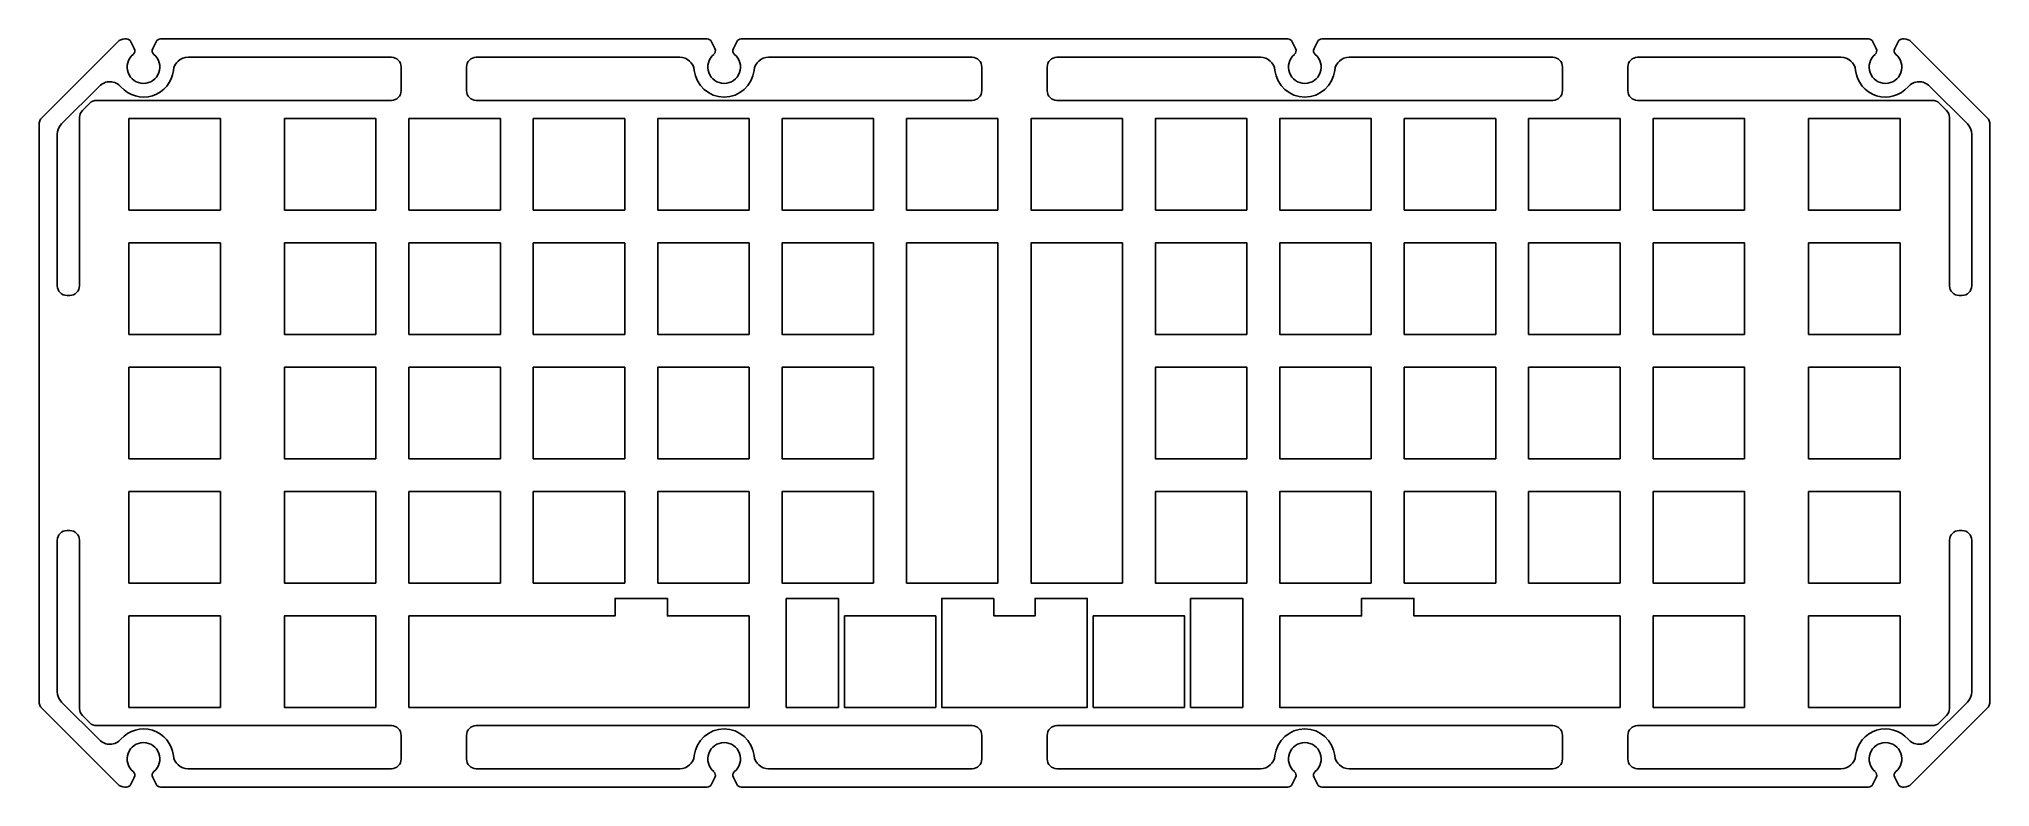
# Model space of a CAD drawing. Header units: millimetres. Extents: x -149 to 149, y -57 to 57.
import ezdxf

# ---------------------------------------------------------------- set-up
doc = ezdxf.new("R2010")
doc.units = ezdxf.units.MM
doc.layers.add('HMKB-60-BOARDWALK', color=7, linetype='Continuous')

msp = doc.modelspace()

# ---------------------------------------------------------------- linework, layer by layer
at = {"layer": 'HMKB-60-BOARDWALK'}
for p, q in [((-148.91, 45.24), (-137.29, 56.86)), ((-136.23, 57.3), (-135.96, 57.3)), ((-135.29, 56.89), (-134.76, 55.83)), ((-131.94, 55.83), (-131.41, 56.89)), ((-130.74, 57.3), (-47.06, 57.3)), ((-46.39, 56.89), (-45.86, 55.83)), ((-43.04, 55.83), (-42.51, 56.89)), ((-41.84, 57.3), (41.84, 57.3)), ((42.51, 56.89), (43.04, 55.83)), ((45.86, 55.83), (46.39, 56.89)), ((47.06, 57.3), (130.74, 57.3)), ((131.41, 56.89), (131.94, 55.83)), ((134.76, 55.83), (135.29, 56.89)), ((135.96, 57.3), (136.23, 57.3)), ((137.29, 56.86), (148.91, 45.24)), ((-95.4, 54.5), (-126.54, 54.5)), ((-82.4, 54.5), (-51.26, 54.5)), ((-37.64, 54.5), (-6.5, 54.5)), ((37.64, 54.5), (6.5, 54.5)), ((82.4, 54.5), (51.26, 54.5)), ((95.4, 54.5), (126.54, 54.5)), ((-93.9, 49.4), (-93.9, 53)), ((-83.9, 49.4), (-83.9, 53)), ((-5, 53), (-5, 49.4)), ((5, 53), (5, 49.4)), ((83.9, 49.4), (83.9, 53)), ((93.9, 49.4), (93.9, 53)), ((-140.1, 50.09), (-145.89, 44.3)), ((-140.53, 47.9), (-95.4, 47.9)), ((-6.5, 47.9), (-82.4, 47.9)), ((6.5, 47.9), (82.4, 47.9)), ((140.53, 47.9), (95.4, 47.9)), ((140.1, 50.09), (145.89, 44.3)), ((-143.15, 19.5), (-143.15, 45.28)), ((-142.71, 46.34), (-141.59, 47.46)), ((142.71, 46.34), (141.59, 47.46)), ((143.15, 19.5), (143.15, 45.28)), ((-149.35, -44.18), (-149.35, 44.18)), ((-146.55, 42.71), (-146.55, 19.5)), ((146.55, 42.71), (146.55, 19.5)), ((149.35, 44.18), (149.35, -44.18)), ((-145.05, 18), (-144.65, 18)), ((145.05, 18), (144.65, 18)), ((-146.55, -19.5), (-146.55, -42.71)), ((-144.65, -18), (-145.05, -18)), ((-143.15, -45.28), (-143.15, -19.5)), ((143.15, -45.28), (143.15, -19.5)), ((144.65, -18), (145.05, -18)), ((146.55, -19.5), (146.55, -42.71)), ((-145.89, -44.3), (-140.1, -50.09)), ((145.89, -44.3), (140.1, -50.09)), ((-137.29, -56.86), (-148.91, -45.24)), ((-141.59, -47.46), (-142.71, -46.34)), ((148.91, -45.24), (137.29, -56.86)), ((141.59, -47.46), (142.71, -46.34)), ((-95.4, -47.9), (-140.53, -47.9)), ((-93.9, -53), (-93.9, -49.4)), ((-83.9, -49.4), (-83.9, -53)), ((-6.5, -47.9), (-82.4, -47.9)), ((-5, -53), (-5, -49.4)), ((5, -53), (5, -49.4)), ((6.5, -47.9), (82.4, -47.9)), ((83.9, -49.4), (83.9, -53)), ((93.9, -53), (93.9, -49.4)), ((95.4, -47.9), (140.53, -47.9)), ((-134.76, -55.83), (-135.29, -56.89)), ((-131.41, -56.89), (-131.94, -55.83)), ((-126.54, -54.5), (-95.4, -54.5)), ((-82.4, -54.5), (-51.26, -54.5)), ((-45.86, -55.83), (-46.39, -56.89)), ((-42.51, -56.89), (-43.04, -55.83)), ((-37.64, -54.5), (-6.5, -54.5)), ((37.64, -54.5), (6.5, -54.5)), ((43.04, -55.83), (42.51, -56.89)), ((46.39, -56.89), (45.86, -55.83)), ((82.4, -54.5), (51.26, -54.5)), ((126.54, -54.5), (95.4, -54.5)), ((131.94, -55.83), (131.41, -56.89)), ((135.29, -56.89), (134.76, -55.83)), ((-135.96, -57.3), (-136.23, -57.3)), ((-47.06, -57.3), (-130.74, -57.3)), ((41.84, -57.3), (-41.84, -57.3)), ((130.74, -57.3), (47.06, -57.3)), ((136.23, -57.3), (135.96, -57.3))]:
    msp.add_line(p, q, dxfattribs=at)
for points in [[(-121.59, 31.1), (-121.59, 45.1), (-135.59, 45.1), (-135.59, 31.1)], [(-97.78, 31.1), (-97.78, 45.1), (-111.78, 45.1), (-111.78, 31.1)], [(-78.72, 31.1), (-78.72, 45.1), (-92.72, 45.1), (-92.72, 31.1)], [(-59.67, 31.1), (-59.67, 45.1), (-73.67, 45.1), (-73.67, 31.1)], [(-40.63, 31.1), (-40.63, 45.1), (-54.63, 45.1), (-54.63, 31.1)], [(-21.58, 31.1), (-21.58, 45.1), (-35.58, 45.1), (-35.58, 31.1)], [(-2.53, 31.1), (-2.53, 45.1), (-16.53, 45.1), (-16.53, 31.1)], [(16.53, 31.1), (16.53, 45.1), (2.53, 45.1), (2.53, 31.1)], [(35.58, 31.1), (35.58, 45.1), (21.58, 45.1), (21.58, 31.1)], [(54.62, 31.1), (54.62, 45.1), (40.62, 45.1), (40.62, 31.1)], [(73.67, 31.1), (73.67, 45.1), (59.67, 45.1), (59.67, 31.1)], [(92.72, 31.1), (92.72, 45.1), (78.72, 45.1), (78.72, 31.1)], [(111.78, 31.1), (111.78, 45.1), (97.78, 45.1), (97.78, 31.1)], [(135.59, 31.1), (135.59, 45.1), (121.59, 45.1), (121.59, 31.1)], [(-121.59, 12.05), (-121.59, 26.05), (-135.59, 26.05), (-135.59, 12.05)], [(-97.78, 12.05), (-97.78, 26.05), (-111.78, 26.05), (-111.78, 12.05)], [(-78.72, 12.05), (-78.72, 26.05), (-92.72, 26.05), (-92.72, 12.05)], [(-59.67, 12.05), (-59.67, 26.05), (-73.67, 26.05), (-73.67, 12.05)], [(-40.63, 12.05), (-40.63, 26.05), (-54.63, 26.05), (-54.63, 12.05)], [(-21.58, 12.05), (-21.58, 26.05), (-35.58, 26.05), (-35.58, 12.05)], [(-2.53, -26.05), (-2.53, 26.05), (-16.53, 26.05), (-16.53, -26.05)], [(16.53, -26.05), (16.53, 26.05), (2.53, 26.05), (2.53, -26.05)], [(35.58, 12.05), (35.58, 26.05), (21.58, 26.05), (21.58, 12.05)], [(54.62, 12.05), (54.62, 26.05), (40.62, 26.05), (40.62, 12.05)], [(73.67, 12.05), (73.67, 26.05), (59.67, 26.05), (59.67, 12.05)], [(92.72, 12.05), (92.72, 26.05), (78.72, 26.05), (78.72, 12.05)], [(111.78, 12.05), (111.78, 26.05), (97.78, 26.05), (97.78, 12.05)], [(135.59, 12.05), (135.59, 26.05), (121.59, 26.05), (121.59, 12.05)], [(-121.59, -7), (-121.59, 7), (-135.59, 7), (-135.59, -7)], [(-97.78, -7), (-97.78, 7), (-111.78, 7), (-111.78, -7)], [(-78.72, -7), (-78.72, 7), (-92.72, 7), (-92.72, -7)], [(-59.67, -7), (-59.67, 7), (-73.67, 7), (-73.67, -7)], [(-40.63, -7), (-40.63, 7), (-54.63, 7), (-54.63, -7)], [(-21.58, -7), (-21.58, 7), (-35.58, 7), (-35.58, -7)], [(35.58, -7), (35.58, 7), (21.58, 7), (21.58, -7)], [(54.62, -7), (54.62, 7), (40.62, 7), (40.62, -7)], [(73.67, -7), (73.67, 7), (59.67, 7), (59.67, -7)], [(92.72, -7), (92.72, 7), (78.72, 7), (78.72, -7)], [(111.78, -7), (111.78, 7), (97.78, 7), (97.78, -7)], [(135.59, -7), (135.59, 7), (121.59, 7), (121.59, -7)], [(-121.59, -26.05), (-121.59, -12.05), (-135.59, -12.05), (-135.59, -26.05)], [(-97.78, -26.05), (-97.78, -12.05), (-111.78, -12.05), (-111.78, -26.05)], [(-78.72, -26.05), (-78.72, -12.05), (-92.72, -12.05), (-92.72, -26.05)], [(-59.67, -26.05), (-59.67, -12.05), (-73.67, -12.05), (-73.67, -26.05)], [(-40.63, -26.05), (-40.63, -12.05), (-54.63, -12.05), (-54.63, -26.05)], [(-21.58, -26.05), (-21.58, -12.05), (-35.58, -12.05), (-35.58, -26.05)], [(35.58, -26.05), (35.58, -12.05), (21.58, -12.05), (21.58, -26.05)], [(54.62, -26.05), (54.62, -12.05), (40.62, -12.05), (40.62, -26.05)], [(73.67, -26.05), (73.67, -12.05), (59.67, -12.05), (59.67, -26.05)], [(92.72, -26.05), (92.72, -12.05), (78.72, -12.05), (78.72, -26.05)], [(111.78, -26.05), (111.78, -12.05), (97.78, -12.05), (97.78, -26.05)], [(135.59, -26.05), (135.59, -12.05), (121.59, -12.05), (121.59, -26.05)], [(-92.72, -31.1), (-61.15, -31.1), (-61.15, -28.4), (-53.15, -28.4), (-53.15, -31.1), (-40.63, -31.1), (-40.63, -45.1), (-92.72, -45.1)], [(-34.95, -28.4), (-26.95, -28.4), (-26.95, -45.1), (-34.95, -45.1)], [(-3.15, -28.4), (-3.15, -31.1), (3.15, -31.1), (3.15, -28.4), (11.15, -28.4), (11.15, -45.1), (-11.15, -45.1), (-11.15, -28.4)], [(26.95, -28.4), (34.95, -28.4), (34.95, -45.1), (26.95, -45.1)], [(92.72, -31.1), (61.15, -31.1), (61.15, -28.4), (53.15, -28.4), (53.15, -31.1), (40.62, -31.1), (40.62, -45.1), (92.72, -45.1)], [(-121.59, -45.1), (-121.59, -31.1), (-135.59, -31.1), (-135.59, -45.1)], [(-97.78, -45.1), (-97.78, -31.1), (-111.78, -31.1), (-111.78, -45.1)], [(-26.05, -31.1), (-12.05, -31.1), (-12.05, -45.1), (-26.05, -45.1)], [(26.05, -45.1), (26.05, -31.1), (12.05, -31.1), (12.05, -45.1)], [(111.78, -45.1), (111.78, -31.1), (97.78, -31.1), (97.78, -45.1)], [(135.59, -45.1), (135.59, -31.1), (121.59, -31.1), (121.59, -45.1)]]:
    msp.add_lwpolyline(points, close=True, dxfattribs=at)
at = {"layer": 'HMKB-60-BOARDWALK', "extrusion": (0, 0, -1)}
for centre, radius, start, end in [((136.23, 55.8), 1.5, 45, 90), ((135.96, 56.55), 0.75, 90, 153.4349), ((130.74, 56.55), 0.75, 26.5651, 90), ((47.06, 56.55), 0.75, 90, 153.4349), ((41.84, 56.55), 0.75, 26.5651, 90), ((-41.84, 56.55), 0.75, 90, 153.4349), ((-47.06, 56.55), 0.75, 26.5651, 90), ((-130.74, 56.55), 0.75, 90, 153.4349), ((-135.96, 56.55), 0.75, 26.5651, 90), ((-136.23, 55.8), 1.5, 90, 135), ((135.44, 55.49), 0.75, 153.4349, 230.0926), ((131.27, 55.49), 0.75, 309.9074, 26.5651), ((82.4, 53), 1.5, 0, 90), ((51.26, 52.25), 2.25, 90, 173.7141), ((46.54, 55.49), 0.75, 153.4349, 230.0926), ((42.37, 55.49), 0.75, 309.9074, 26.5651), ((37.64, 52.25), 2.25, 6.2859, 90), ((6.5, 53), 1.5, 90, 180), ((-42.36, 55.49), 0.75, 153.4349, 230.0926), ((-46.53, 55.49), 0.75, 309.9074, 26.5651), ((-95.4, 53), 1.5, 360, 90), ((-126.54, 52.25), 2.25, 90, 173.7141), ((-131.26, 55.49), 0.75, 153.4349, 230.0926), ((-135.43, 55.49), 0.75, 309.9074, 26.5651), ((133.35, 53), 4.6, 186.2859, 318.8937), ((-44.45, 53), 4.6, 186.2859, 353.7141), ((140.53, 46.4), 1.5, 45, 90), ((82.4, 49.4), 1.5, 270, 0), ((6.5, 49.4), 1.5, 180, 270), ((-95.4, 49.4), 1.5, 270, 0), ((-138.51, 48.5), 2.25, 41.1016, 135), ((147.85, 44.18), 1.5, 0, 45), ((141.65, 45.28), 1.5, 0, 45), ((-147.85, 44.18), 1.5, 135, 180), ((-144.3, 42.71), 2.25, 135, 180), ((-144.65, 19.5), 1.5, 270, 360), ((-145.05, 19.5), 1.5, 180, 270), ((-144.65, -19.5), 1.5, 360, 90), ((-145.05, -19.5), 1.5, 90, 180), ((147.85, -44.18), 1.5, 315, 360), ((-144.3, -42.71), 2.25, 180, 225), ((-147.85, -44.18), 1.5, 180, 225), ((141.65, -45.28), 1.5, 315, 0), ((140.53, -46.4), 1.5, 270, 315), ((133.35, -53), 4.6, 41.1063, 173.7141), ((44.45, -53), 4.6, 6.2859, 173.7141), ((-6.5, -49.4), 1.5, 0, 90), ((-82.4, -49.4), 1.5, 90, 180), ((-95.4, -49.4), 1.5, 0, 90), ((-138.51, -48.5), 2.25, 225, 318.8984), ((-6.5, -53), 1.5, 270, 0), ((-37.64, -52.25), 2.25, 186.2859, 270), ((-51.26, -52.25), 2.25, 270, 353.7141), ((-82.4, -53), 1.5, 180, 270), ((-95.4, -53), 1.5, 270, 0), ((-126.54, -52.25), 2.25, 186.2859, 270), ((135.44, -55.49), 0.75, 129.9074, 206.5651), ((131.27, -55.49), 0.75, 333.4349, 50.0926), ((46.54, -55.49), 0.75, 129.9074, 206.5651), ((42.37, -55.49), 0.75, 333.4349, 50.0926), ((-42.36, -55.49), 0.75, 129.9074, 206.5651), ((-46.53, -55.49), 0.75, 333.4349, 50.0926), ((-131.26, -55.49), 0.75, 129.9074, 206.5651), ((-135.43, -55.49), 0.75, 333.4349, 50.0926), ((136.23, -55.8), 1.5, 270, 315), ((135.96, -56.55), 0.75, 206.5651, 270), ((130.74, -56.55), 0.75, 270, 333.4349), ((47.06, -56.55), 0.75, 206.5651, 270), ((41.84, -56.55), 0.75, 270, 333.4349), ((-41.84, -56.55), 0.75, 206.5651, 270), ((-47.06, -56.55), 0.75, 270, 333.4349), ((-130.74, -56.55), 0.75, 206.5651, 270), ((-135.96, -56.55), 0.75, 270, 333.4349), ((-136.23, -55.8), 1.5, 225, 270)]:
    msp.add_arc(centre, radius, start, end, dxfattribs=at)
at = {"layer": 'HMKB-60-BOARDWALK'}
for centre, radius, start, end in [((-133.35, 53), 2.5, 129.9074, 50.0926), ((-126.54, 52.25), 2.25, 90, 173.7141), ((-95.4, 53), 1.5, 0, 90), ((-44.45, 53), 2.5, 129.9074, 50.0926), ((6.5, 53), 1.5, 90, 180), ((37.64, 52.25), 2.25, 6.2859, 90), ((44.45, 53), 2.5, 129.9074, 50.0926), ((51.26, 52.25), 2.25, 90, 173.7141), ((82.4, 53), 1.5, 0, 90), ((133.35, 53), 2.5, 129.9074, 50.0926), ((-44.45, 53), 4.6, 186.2859, 353.7141), ((133.35, 53), 4.6, 186.2859, 318.8984), ((-138.51, 48.5), 2.25, 41.1063, 135), ((-95.4, 49.4), 1.5, 270, 360), ((6.5, 49.4), 1.5, 180, 270), ((82.4, 49.4), 1.5, 270, 0), ((140.53, 46.4), 1.5, 45, 90), ((141.65, 45.28), 1.5, 0, 45), ((-144.3, 42.71), 2.25, 135, 180), ((-145.05, 19.5), 1.5, 180, 270), ((-144.65, 19.5), 1.5, 270, 360), ((-145.05, -19.5), 1.5, 90, 180), ((-144.65, -19.5), 1.5, 360, 90), ((-144.3, -42.71), 2.25, 180, 225), ((140.53, -46.4), 1.5, 270, 315), ((141.65, -45.28), 1.5, 315, 0), ((-138.51, -48.5), 2.25, 225, 318.8937), ((-133.35, -53), 2.5, 309.9074, 230.0926), ((-95.4, -49.4), 1.5, 360, 90), ((-82.4, -49.4), 1.5, 90, 180), ((-44.45, -53), 2.5, 309.9074, 230.0926), ((-6.5, -49.4), 1.5, 360, 90), ((44.45, -53), 4.6, 6.2859, 173.7141), ((44.45, -53), 2.5, 309.9074, 230.0926), ((133.35, -53), 4.6, 41.1016, 173.7141), ((133.35, -53), 2.5, 309.9074, 230.0926), ((-126.54, -52.25), 2.25, 186.2859, 270), ((-95.4, -53), 1.5, 270, 360), ((-82.4, -53), 1.5, 180, 270), ((-51.26, -52.25), 2.25, 270, 353.7141), ((-37.64, -52.25), 2.25, 186.2859, 270), ((-6.5, -53), 1.5, 270, 360)]:
    msp.add_arc(centre, radius, start, end, dxfattribs=at)

doc.saveas('drawing.dxf')
